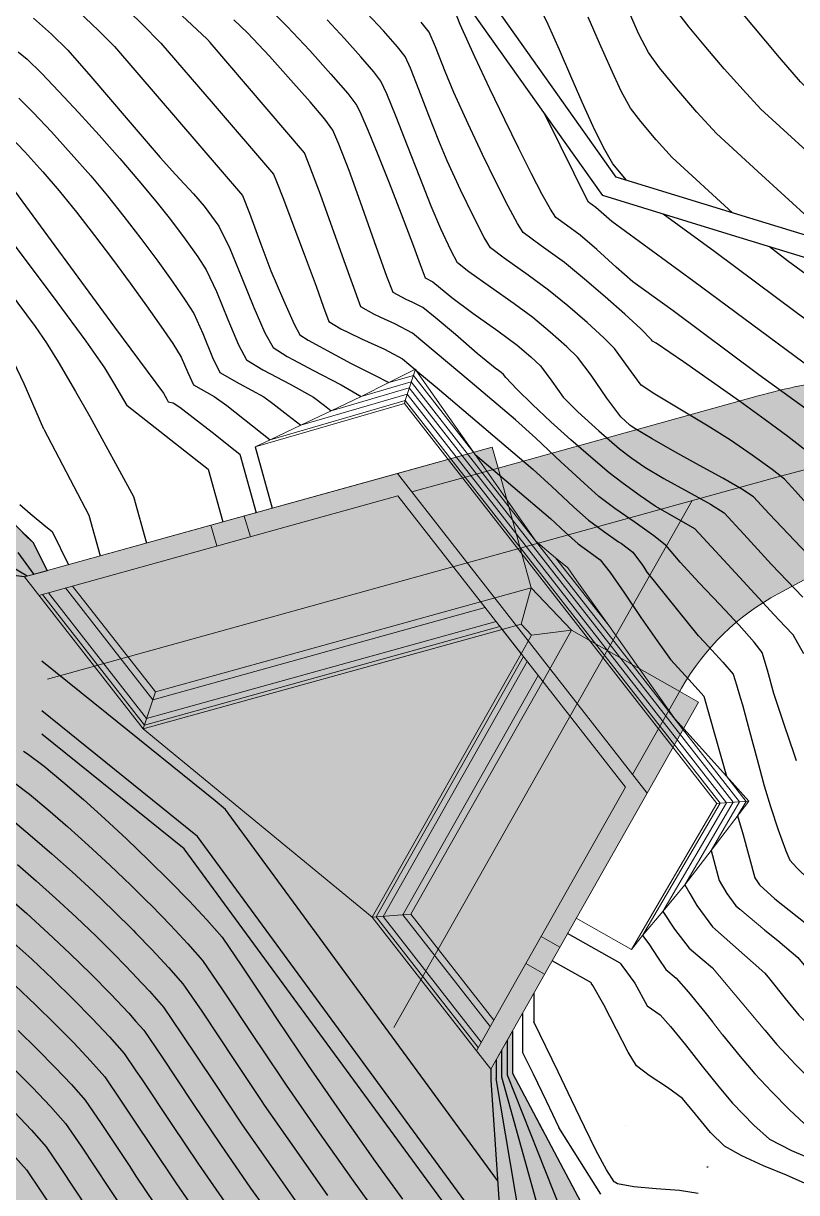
# Model space of a CAD drawing. Extents: x -367 to 63045, y 275 to 109039.
# Drawn here: x 62184.67 to 62213.31, y 108554.04 to 108597.34 of the extents above; entities that cross this region are included whole.
import ezdxf

# ---------------------------------------------------------------- set-up
doc = ezdxf.new("R2010")
doc.units = 0
doc.header["$LTSCALE"] = 25.401856
doc.header["$MEASUREMENT"] = 0
for name, pattern in [('NASCOSTA', [9.525, 6.35, -3.175]), ('TRATTEGGIATA', [19.05, 12.7, -6.35]), ('TRATTEGGIATA2', [0.375, 0.25, -0.125]), ('TRATTOPUNTO2', [12.7, 6.35, -3.175, 0, -3.175])]:
    doc.linetypes.add(name, pattern=pattern)
for name, color, linetype in [('colore lago', 131, 'Continuous'), ('curve livello 1m', 2, 'Continuous'), ('curve livello 5m', 7, 'Continuous'), ('curve livello di scavo 1 m', 2, 'Continuous'), ('LIN010CO', 2, 'Continuous'), ('LIN010TR', 2, 'NASCOSTA'), ('LIN018CO', 6, 'Continuous'), ('LIN025CO', 7, 'Continuous'), ('Strade', 7, 'Continuous'), ('TRATTCOLO-30', 253, 'Continuous'), ('TRATTCOLO-32', 255, 'Continuous')]:
    doc.layers.add(name, color=color, linetype=linetype)
doc.layers.add('Colori bordi', color=5, linetype='Continuous', plot=False)
doc.layers.add('no_plot', color=5, linetype='Continuous', plot=False)

# ---------------------------------------------------------------- blocks, each defined once
blk = doc.blocks.new('CONTORNO')
at = {"layer": 'Colori bordi', "lineweight": 0, "ltscale": 2, "flags": 128}
blk.add_lwpolyline([(-36.074, 114.45, 0.175507), (-40.663, 100.044), (-40.374, 92.645, 0.034114), (-43.469, 92.01), (-53.105, 89.338), (-53.319, 90.109), (-70.647, 85.303), (-66.249, 79.674), (-52.956, 83.36), (-52.253, 82.461), (-57.773, 72.704), (-53.908, 67.757), (-53.375, 67.075), (-47.588, 77.303), (-45.683, 80.67), (-46.38, 81.064), (-46.314, 81.181, -0.14195), (-42.731, 84.682), (-41.604, 85.286, -0.165813), (-34.47, 86.461, -0.072308), (-29.805, 84.968), (-22.578, 81.44), (16.586, -82.868)], format="xyb", dxfattribs=at)

msp = doc.modelspace()

# ---------------------------------------------------------------- hatches: boundary and pattern name
at = {"layer": 'colore lago', "linetype": 'Continuous', "lineweight": 0}
msp.add_hatch(color=256, dxfattribs=at).paths.add_polyline_path([(62184.44037, 108578.69715), (62185.03434, 108578.125), (62185.55328, 108577.07553), (62184.71184, 108576.84218), (62189.10999, 108571.21279), (62202.4034, 108574.89937), (62203.10581, 108574.00033), (62197.58567, 108564.24353), (62201.98383, 108558.61423), (62202.78383, 108560.02814), (62202.78383, 108558.46665), (62203.82904, 108556.4937), (62204.32435, 108555.55874), (62204.73393, 108554.78562), (62204.99715, 108554.28875), (62205.31668, 108553.6856), (62206.09904, 108553.14835), (62206.994, 108552.58011), (62207.77037, 108552.12865), (62208.28489, 108551.88137), (62208.98831, 108551.7939), (62209.75528, 108551.70767), (62210.27698, 108551.52482), (62211.05005, 108551.20587), (62211.84255, 108550.8465), (62212.31081, 108550.58878), (62213.28943, 108549.57594), (62214.66393, 108548.14578), (62215.45723, 108547.3376), (62216.16484, 108546.6219), (62216.68181, 108546.10437), (62216.90318, 108545.89072), (62217.44028, 108545.65476), (62218.04836, 108545.19124), (62218.87708, 108544.48294), (62219.4919, 108543.90061), (62219.85139, 108543.51423), (62220.22605, 108542.63483), (62220.56531, 108541.56721), (62220.9211, 108540.79857), (62221.36372, 108540.51775), (62221.86652, 108540.21289), (62222.46332, 108539.50212), (62223.10529, 108538.59681), (62223.70955, 108537.87247), (62224.20518, 108537.55122), (62224.69366, 108537.28115), (62225.15194, 108537.02649), (62225.71553, 108536.65965), (62226.50081, 108536.12628), (62227.3663, 108535.52374), (62228.1705, 108534.9494), (62229.08636, 108534.26713), (62230.1381, 108533.46091), (62231.0102, 108532.77261), (62231.91617, 108532.02959), (62232.79706, 108531.29172), (62233.57004, 108530.62991), (62234.15231, 108530.11507), (62234.46103, 108529.81812), (62235.02241, 108528.93574), (62235.50983, 108528.21194), (62236.1616, 108527.97079), (62237.88452, 108527.35259), (62236.19155, 108519.02067), (62235.95115, 108517.8376), (62230.60336, 108518.76617), (62225.09835, 108519.31118), (62219.53535, 108519.50718), (62213.99236, 108519.34019), (62208.44135, 108518.81819), (62202.96136, 108517.90819), (62197.53735, 108516.63019), (62192.21835, 108515.03521), (62187.02936, 108513.0682), (62181.96335, 108510.75821), (62177.07535, 108508.14421), (62172.35535, 108505.18521), (62168.15134, 108502.19022), (62163.99534, 108498.79922), (62159.92034, 108495.02322), (62156.87234, 108491.82123), (62153.58533, 108487.9912), (62151.00034, 108484.57322), (62147.89234, 108479.97022), (62145.09534, 108475.15423), (62142.62333, 108470.19523), (62140.49932, 108465.06123), (62138.70632, 108459.79123), (62137.26532, 108454.41924), (62136.17032, 108448.97023), (62135.44131, 108443.47724), (62135.08431, 108438.09823), (62135.07531, 108432.54122), (62135.4223, 108426.97924), (62136.1643, 108421.48524), (62137.24929, 108416.02824), (62138.11624, 108412.81415), (62136.87629, 108410.16824), (62132.8128, 108408.61126), (62132.07881, 108409.20236), (62131.22289, 108409.67071), (62130.50179, 108409.8758), (62129.73905, 108409.66836), (62128.79583, 108409.16644), (62127.82182, 108408.63823), (62126.9667, 108408.35186), (62126.4708, 108408.43826), (62125.54632, 108408.64534), (62123.26174, 108409.24028), (62120.33075, 108410.05585), (62117.14751, 108410.95602), (62114.10621, 108411.80472), (62111.601, 108412.46593), (62110.85667, 108412.63236), (62109.99272, 108412.81634), (62109.48217, 108412.93677), (62108.8675, 108413.23396), (62108.1109, 108413.60641), (62106.96975, 108414.09549), (62105.58923, 108414.65753), (62104.07452, 108415.25987), (62102.53083, 108415.86981), (62101.06332, 108416.45468), (62099.7772, 108416.98179), (62098.77764, 108417.41846), (62098.12077, 108417.74642), (62097.08202, 108418.402), (62094.14205, 108420.10043), (62090.9826, 108422.11739), (62089.00829, 108423.4159), (62089.0084, 108612.37278), (62120.88999, 108629.95032), (62123.51589, 108627.78348), (62127.40046, 108624.87082), (62132.09238, 108621.99255), (62137.11189, 108618.69874), (62141.9676, 108615.09259), (62145.99091, 108612.94276), (62152.41989, 108607.98332), (62153.53281, 108607.46368), (62154.64574, 108606.94403), (62153.74834, 108606.61531), (62152.36859, 108606.1099), (62157.20571, 108600.8529), (62170.15914, 108605.59782), (62170.93166, 108604.75824), (62166.215, 108594.58868), (62171.05211, 108589.33168), (62172.53972, 108592.53911), (62173.61881, 108592.04274), (62173.89927, 108591.77136), (62174.52108, 108591.27829), (62175.29877, 108590.71102), (62176.16099, 108590.1049), (62177.03637, 108589.49528), (62177.85355, 108588.91749), (62178.54117, 108588.40689), (62179.02787, 108587.99882), (62179.46911, 108587.46018), (62180.05431, 108586.73849), (62180.60099, 108586.11149), (62181.23677, 108585.39235), (62181.56921, 108585.00258), (62181.87023, 108584.35861), (62182.1683, 108583.51591), (62182.76671, 108581.60651), (62183.0726, 108580.72588), (62183.38664, 108580.01867)])
at = {"layer": 'TRATTCOLO-30', "linetype": 'Continuous', "lineweight": 0}
h = msp.add_hatch(color=256, dxfattribs=at)
h.dxf.hatch_style = 1
h.paths.add_polyline_path([(62209.67555, 108572.20926), (62208.97927, 108572.6032), (62209.04538, 108572.72006, -0.14195048), (62212.62795, 108576.22122), (62213.19146, 108576.52316), (62211.72732, 108580.30781), (62209.44078, 108579.6737), (62199.39823, 108561.92357), (62201.4507, 108559.29652), (62201.98381, 108558.61417), (62207.77045, 108568.842)])
h.paths.add_polyline_path([(62209.44078, 108579.6737), (62203.077, 108577.90887), (62187.2974, 108573.53281), (62189.10998, 108571.21282), (62202.40339, 108574.8994), (62203.1058, 108574.00035), (62197.58566, 108564.24356), (62199.39823, 108561.92357)])
h.paths.add_polyline_path([(62211.72732, 108580.30781), (62210.61062, 108583.19437), (62202.25391, 108580.87685), (62202.04012, 108581.64776), (62184.71182, 108576.8422), (62187.2974, 108573.53281), (62203.077, 108577.90887)])
edge = h.paths.add_edge_path()
edge.add_line((62180.99131, 108609.18234), (62177.90463, 108614.61194))
edge.add_line((62177.90463, 108614.61194), (62169.52887, 108611.54386))
edge.add_line((62169.52887, 108611.54386), (62169.25371, 108612.29504))
edge.add_line((62169.25371, 108612.29504), (62152.36858, 108606.10993))
edge.add_line((62152.36858, 108606.10993), (62157.2057, 108600.85293))
edge.add_line((62157.2057, 108600.85293), (62170.15913, 108605.59785))
edge.add_line((62170.15913, 108605.59785), (62170.93165, 108604.75827))
edge.add_line((62170.93165, 108604.75827), (62166.21498, 108594.58871))
edge.add_line((62166.21498, 108594.58871), (62171.0521, 108589.33171))
edge.add_line((62171.0521, 108589.33171), (62177.57426, 108603.39409))
edge.add_line((62177.57426, 108603.39409), (62176.84851, 108603.73069))
edge.add_line((62176.84851, 108603.73069), (62178.1752, 108606.59116))
edge.add_arc((62182.71109, 108604.48741), 5, 110.118057, 155.118057, ccw=False)
h = msp.add_hatch(color=256, dxfattribs=at)
h.dxf.hatch_style = 1
h.paths.add_polyline_path([(62219.38189, 108584.35614), (62214.98526, 108584.1841), (62217.22434, 108578.004, -0.08234427), (62220.88852, 108578.00011, -0.07230832), (62225.5537, 108576.50702), (62232.78122, 108572.979), (62230.69454, 108581.73359), (62229.97626, 108581.20293), (62228.25588, 108582.04271, 0.09987554)])
h.paths.add_polyline_path([(62211.89035, 108583.54923), (62210.61066, 108583.19434), (62211.72735, 108580.30779), (62213.19149, 108576.52314), (62213.755, 108576.82507, -0.08234431), (62217.22434, 108578.004), (62214.98526, 108584.1841, 0.03411302)])

# ---------------------------------------------------------------- linework, layer by layer
at = {"layer": 'Colori bordi', "linetype": 'Continuous', "lineweight": 0, "flags": 128}
msp.add_lwpolyline([(62184.44037, 108578.69715), (62185.03434, 108578.125), (62185.55328, 108577.07553), (62184.71184, 108576.84218), (62189.10999, 108571.21279), (62202.4034, 108574.89937), (62203.10581, 108574.00033), (62197.58567, 108564.24353), (62201.98383, 108558.61423), (62202.78383, 108560.02814), (62202.78383, 108558.46665), (62203.82904, 108556.4937), (62204.32435, 108555.55874), (62204.73393, 108554.78562), (62204.99715, 108554.28875), (62205.31668, 108553.6856)], dxfattribs=at)
at = {"layer": 'curve livello 1m', "color": 152, "linetype": 'TRATTEGGIATA2', "ltscale": 5, "flags": 128}
for points in [[(62174.01799, 108595.72639), (62175.69306, 108594.94949), (62176.95287, 108593.92794), (62178.3536, 108592.82174), (62179.05802, 108592.29616), (62179.96346, 108591.63935), (62180.88446, 108590.9748), (62181.63557, 108590.42599), (62182.03134, 108590.11643), (62182.39606, 108589.68626), (62182.99368, 108588.93482), (62183.72593, 108587.97849), (62184.46892, 108586.98596), (62185.10449, 108586.1168), (62185.51448, 108585.53058), (62185.95823, 108584.81338), (62186.60642, 108583.71492), (62187.13913, 108582.7889), (62188.74836, 108579.82442), (62189.22807, 108578.09464)], [(62238.76696, 108531.69552), (62237.28477, 108532.88884), (62236.45266, 108533.49323), (62235.71984, 108533.97182), (62235.71984, 108533.97182), (62235.04838, 108534.30776), (62234.20197, 108534.67774), (62233.40332, 108535.03043), (62232.87511, 108535.3145), (62232.87511, 108535.3145), (62232.4692, 108535.72346), (62231.92296, 108536.34432), (62231.43451, 108536.85865), (62231.43451, 108536.85865), (62231.03025, 108537.17638), (62230.33539, 108537.69504), (62229.57304, 108538.26232), (62228.96629, 108538.7259), (62228.96629, 108538.7259), (62228.10973, 108539.41482), (62227.30563, 108540.07643), (62226.67681, 108540.60844), (62226.3461, 108540.90852), (62226.3461, 108540.90852), (62226.03095, 108541.29073), (62225.57512, 108541.8986), (62225.06167, 108542.61834), (62224.5737, 108543.33615), (62224.5737, 108543.33615), (62224.18227, 108543.9913), (62223.74333, 108544.76125), (62223.44494, 108545.24077), (62223.44494, 108545.24077), (62222.87228, 108545.75169), (62222.17012, 108546.29899), (62221.80217, 108546.68105), (62221.80217, 108546.68105), (62221.80668, 108546.69021), (62221.36861, 108546.95471), (62220.74502, 108547.41557), (62220.00562, 108548.00124), (62219.22623, 108548.62971), (62218.48269, 108549.21898), (62217.85082, 108549.68705), (62217.85082, 108549.68705), (62217.24416, 108550.05724), (62216.78492, 108550.21515), (62216.26222, 108550.64903), (62215.65486, 108551.28809), (62215.01173, 108552.00614), (62214.38172, 108552.67694), (62213.81371, 108553.17428), (62213.81371, 108553.17428), (62213.47967, 108553.36246), (62212.84134, 108553.68332), (62211.98995, 108554.09296), (62211.01671, 108554.54749), (62210.01285, 108555.00303), (62210.01285, 108555.00303), (62209.623, 108555.16387), (62208.74485, 108555.26761), (62208.15532, 108555.58006), (62207.50386, 108556.04392), (62206.98591, 108556.52005), (62206.98591, 108556.52005), (62206.66552, 108557.00524), (62206.22421, 108557.81901), (62205.7098, 108558.82524), (62205.17009, 108559.88778), (62204.49487, 108561.17368), (62203.68912, 108561.62823)]]:
    msp.add_lwpolyline(points, dxfattribs=at)
at = {"layer": 'curve livello 5m', "color": 2}
for p, q in [((62199.18866, 108584.53333), (62199.21132, 108584.50433)), ((62192.68784, 108581.3891), (62193.28915, 108579.22087)), ((62185.03434, 108578.12502), (62185.55328, 108577.07553)), ((62206.77297, 108562.53607), (62204.82598, 108563.63762)), ((62202.78383, 108560.02814), (62202.78383, 108558.46665)), ((62202.78383, 108558.46665), (62205.31669, 108553.68559))]:
    msp.add_line(p, q, dxfattribs=at)
at = {"layer": 'curve livello 5m', "color": 2, "flags": 128}
for points in [[(62207.01331, 108591.53159), (62206.50469, 108592.13607), (62206.15999, 108592.74263), (62205.77882, 108593.5223), (62205.37188, 108594.42141), (62204.94985, 108595.38631), (62204.52342, 108596.36332), (62204.10327, 108597.2988), (62203.70011, 108598.13909), (62203.3246, 108598.83052), (62202.75014, 108599.61179), (62202.29254, 108600.03835), (62201.46163, 108600.79315), (62200.74606, 108601.4502), (62198.53116, 108603.58825), (62195.97808, 108606.07998), (62194.41839, 108607.56775), (62193.90214, 108607.9819), (62193.80453, 108608.05665)], [(62186.65023, 108597.83848), (62186.70864, 108597.78478), (62187.45416, 108597.07449), (62188.04637, 108596.48233), (62188.04637, 108596.48233), (62191.95962, 108591.93086), (62192.7844, 108590.96779), (62193.04359, 108590.31848), (62193.46601, 108589.17199), (62193.84276, 108588.18509), (62194.30621, 108587.09188), (62194.70003, 108586.21018), (62194.90608, 108585.8045), (62194.90608, 108585.8045), (62195.21699, 108585.6155), (62195.64669, 108585.37608)], [(62214.18463, 108577.19338), (62212.29432, 108579.17667), (62211.70996, 108579.81057), (62211.27721, 108580.09432), (62210.57207, 108580.49935), (62209.70769, 108580.97671), (62208.79717, 108581.47746), (62207.95365, 108581.95264), (62207.29025, 108582.35331), (62207.13805, 108582.46379), (62206.79573, 108582.77845), (62206.27613, 108583.46984), (62205.70445, 108584.31052), (62205.19507, 108584.98439), (62204.79793, 108585.36909), (62204.18558, 108585.91147), (62203.54172, 108586.44881), (62202.8493, 108586.96159), (62201.96716, 108587.58012), (62201.1758, 108588.13914), (62200.75573, 108588.4734), (62200.5123, 108588.92469), (62200.12813, 108589.73834), (62199.77416, 108590.57856), (62199.34969, 108591.65105), (62198.90321, 108592.80302), (62198.48316, 108593.8817), (62198.13801, 108594.73429), (62197.91622, 108595.20801), (62197.65612, 108595.54698), (62197.17578, 108596.10772), (62196.56844, 108596.78417), (62195.92732, 108597.47029)], [(62182.24237, 108593.06651), (62183.25817, 108592.22854), (62183.87676, 108591.6956), (62183.87676, 108591.6956), (62184.21339, 108591.32467), (62188.04792, 108586.0919), (62189.85567, 108583.6506), (62189.98742, 108583.42427), (62190.03881, 108583.32601), (62190.21718, 108583.29107), (62190.46127, 108583.12668), (62190.95765, 108582.75259), (62191.65941, 108582.20601), (62192.51963, 108581.52413), (62192.68784, 108581.3891)], [(62216.81917, 108584.05276), (62213.29626, 108586.64108), (62210.27439, 108588.88292), (62208.3616, 108590.2783)], [(62185.03433, 108578.12501), (62184.82223, 108578.30482), (62184.44037, 108578.69715), (62184.02657, 108579.16368), (62183.63714, 108579.65815), (62183.38664, 108580.01867), (62183.0726, 108580.72588), (62182.76671, 108581.60651), (62182.4662, 108582.56754), (62182.1683, 108583.51591), (62181.87024, 108584.35861), (62181.56922, 108585.00258), (62181.23678, 108585.39236), (62180.95708, 108585.70874)], [(62195.64668, 108585.37607), (62195.92069, 108585.22339), (62196.80606, 108584.74581), (62196.80606, 108584.74581), (62197.67303, 108584.31003), (62198.20582, 108584.03862)], [(62201.40306, 108581.37418), (62204.18824, 108579.01026), (62204.7486, 108578.49347), (62205.21623, 108578.06537), (62205.21623, 108578.06537), (62205.66364, 108577.74385), (62206.0343, 108577.47155), (62206.0343, 108577.47155), (62206.39932, 108577.01024), (62206.93112, 108576.2464), (62207.54138, 108575.34515), (62208.14176, 108574.47159), (62208.64392, 108573.79084), (62208.64392, 108573.79084), (62209.32961, 108573.03836), (62209.86874, 108572.43072), (62209.86874, 108572.43072), (62210.71001, 108569.46181)], [(62201.93011, 108551.36264), (62190.62875, 108566.76938), (62185.35884, 108571.02676)], [(62211.1253, 108567.99622), (62211.32501, 108567.29141), (62211.76311, 108565.70333), (62211.9321, 108565.4455), (62211.94398, 108565.43466)], [(62211.94398, 108565.43467), (62212.50305, 108564.92448), (62213.326, 108564.27055), (62214.18211, 108563.59382), (62214.85251, 108563.00436), (62214.85251, 108563.00436), (62215.03456, 108562.78258), (62215.33898, 108562.48504), (62216.23832, 108561.6654), (62217.11761, 108560.88154), (62217.89369, 108560.20586), (62218.48341, 108559.71076), (62218.80361, 108559.46862), (62218.80361, 108559.46862), (62219.54572, 108559.22177), (62220.17344, 108558.99157), (62220.17344, 108558.99157), (62220.26773, 108558.73955), (62220.46813, 108558.6075), (62222.45759, 108557.11787)], [(62184.03627, 108565.04751), (62184.79966, 108564.38114), (62185.59543, 108563.65761), (62186.39715, 108562.90183), (62187.17837, 108562.13872), (62187.91268, 108561.3932), (62188.57365, 108560.69018), (62188.84254, 108560.38564)], [(62206.77297, 108562.53607), (62206.84034, 108562.45152), (62207.32302, 108561.80117), (62207.77761, 108560.96437), (62208.25737, 108560.62277), (62208.64176, 108560.19533), (62209.19081, 108559.51514), (62209.81558, 108558.72226), (62210.42715, 108557.95677), (62210.93657, 108557.35877), (62211.72973, 108556.54224), (62212.30741, 108556.01893), (62213.11808, 108555.60005), (62214.10772, 108555.18283), (62214.9116, 108554.76594), (62215.4417, 108554.26337), (62216.0158, 108553.62715)], [(62188.84254, 108560.38564), (62189.13484, 108560.05457), (62189.13484, 108560.05457), (62189.78948, 108559.09519), (62190.95182, 108557.3397), (62191.9667, 108555.82575), (62191.9667, 108555.82575), (62193.08751, 108554.21488), (62193.47739, 108553.6624)], [(62184.3293, 108557.03031), (62184.97244, 108556.35278), (62185.51238, 108555.74403), (62185.51238, 108555.74403), (62186.06563, 108554.93324), (62187.04795, 108553.44963), (62187.90565, 108552.17016), (62187.90565, 108552.17016), (62188.84253, 108550.82364)]]:
    msp.add_lwpolyline(points, dxfattribs=at)
at = {"layer": 'curve livello di scavo 1 m', "lineweight": 0}
for p, q in [((62199.17979, 108584.53075), (62199.18866, 108584.53333)), ((62193.25058, 108581.65724), (62198.78283, 108583.26932)), ((62208.72986, 108570.5377), (62198.78292, 108583.26935)), ((62208.72879, 108570.53581), (62210.35249, 108568.45757)), ((62210.35249, 108568.45757), (62208.61285, 108565.48348)), ((62208.61285, 108565.48348), (62207.18953, 108563.05016)), ((62207.18953, 108563.05016), (62205.14732, 108564.20559))]:
    msp.add_line(p, q, dxfattribs=at)
at = {"layer": 'LIN010CO', "linetype": 'Continuous', "lineweight": 0}
for p, q in [((62185.3759, 108576.19614), (62189.15728, 108571.35619)), ((62185.599, 108576.25802), (62189.23784, 108571.60051)), ((62189.4678, 108572.29788), (62186.23583, 108576.43462)), ((62201.77034, 108575.70966), (62189.4678, 108572.29788)), ((62202.31974, 108575.00646), (62189.15728, 108571.35619)), ((62202.1772, 108575.1889), (62189.23784, 108571.60051)), ((62197.73625, 108564.25472), (62203.18947, 108573.89325)), ((62197.9928, 108564.27379), (62203.33202, 108573.7108)), ((62198.72509, 108564.32821), (62203.73888, 108573.19004)), ((62189.56196, 108572.58343), (62189.11, 108571.21279)), ((62199.02494, 108564.35049), (62197.58568, 108564.24353)), ((62201.51763, 108559.41477), (62197.73625, 108564.25472)), ((62201.63164, 108559.61628), (62197.9928, 108564.27379)), ((62201.95707, 108560.19146), (62198.72509, 108564.32821))]:
    msp.add_line(p, q, dxfattribs=at)
at = {"layer": 'LIN010TR', "linetype": 'TRATTOPUNTO2', "lineweight": 0, "ltscale": 5, "flags": 128}
for points in [[(62154.02693, 108602.58524), (62179.97813, 108612.09131), (62187.33978, 108614.78792, -0.44895429), (62231.65482, 108590.98881), (62244.1533, 108538.5519)], [(62231.85674, 108576.85764), (62226.90479, 108579.27487, 0.18316759), (62212.71333, 108580.58122), (62203.07702, 108577.90884), (62185.56862, 108573.05335)]]:
    msp.add_lwpolyline(points, format="xyb", dxfattribs=at)
msp.add_lwpolyline([(62198.39696, 108560.15378), (62209.4408, 108579.67367)], dxfattribs=at)
at = {"layer": 'LIN018CO', "color": 2, "lineweight": 0}
for p, q in [((62198.20582, 108584.03862), (62199.18939, 108584.5356)), ((62197.17771, 108583.53071), (62198.20582, 108584.03862)), ((62196.07017, 108582.99966), (62197.17771, 108583.53071)), ((62203.65617, 108578.16546), (62201.40306, 108581.37418)), ((62204.38518, 108577.55723), (62203.65617, 108578.16546)), ((62208.79368, 108571.58975), (62206.34867, 108575.04407)), ((62208.79368, 108571.58975), (62210.71001, 108569.46181)), ((62211.53915, 108568.53717), (62210.71001, 108569.46181)), ((62209.16703, 108565.44061), (62210.14116, 108566.70987))]:
    msp.add_line(p, q, dxfattribs=at)
at = {"layer": 'LIN018CO', "color": 2, "lineweight": 0, "flags": 128}
for points in [[(62198.78292, 108583.26935), (62198.81785, 108583.38369), (62199.18939, 108584.5356)], [(62199.18939, 108584.5356), (62199.21132, 108584.50433), (62201.40306, 108581.37418)], [(62196.07017, 108582.99966), (62194.94233, 108582.46269), (62193.81331, 108581.92538), (62193.25058, 108581.65724)], [(62204.38518, 108577.55723), (62204.82853, 108577.18733), (62204.83183, 108577.18305), (62205.17251, 108576.70298), (62206.34867, 108575.04407)], [(62210.35249, 108568.45757), (62210.47307, 108568.46566), (62211.53915, 108568.53717), (62210.14116, 108566.70987)], [(62207.18953, 108563.05016), (62207.60609, 108563.56425), (62208.35597, 108564.45013), (62209.16703, 108565.44061)]]:
    msp.add_lwpolyline(points, dxfattribs=at)
at = {"layer": 'LIN018CO', "color": 2, "flags": 128}
for points in [[(62187.76164, 108571.78528), (62185.35884, 108573.72642)], [(62202.37177, 108552.51754), (62202.07407, 108552.29917), (62191.1175, 108567.23586), (62185.35884, 108571.88808)], [(62191.77068, 108568.54652), (62187.76164, 108571.78528)], [(62192.39172, 108567.91647), (62192.16066, 108568.23147), (62191.77068, 108568.54652)], [(62195.79982, 108563.27033), (62192.39172, 108567.91647)], [(62198.88417, 108559.06555), (62195.79982, 108563.27033)], [(62202.23689, 108554.49491), (62198.88417, 108559.06555)]]:
    msp.add_lwpolyline(points, dxfattribs=at)
at = {"layer": 'LIN025CO', "linetype": 'TRATTEGGIATA', "lineweight": 0, "ltscale": 2}
for p, q in [((62211.89023, 108583.5492), (62202.25393, 108580.87683)), ((62198.52677, 108580.67339), (62202.04014, 108581.64773)), ((62202.25393, 108580.87683), (62202.04014, 108581.64773)), ((62199.05987, 108579.99104), (62202.25393, 108580.87683)), ((62202.25393, 108580.87683), (62203.48322, 108576.44412)), ((62212.62796, 108576.22119), (62213.755, 108576.82507)), ((62203.48322, 108576.44412), (62201.60374, 108575.9229)), ((62203.48322, 108576.44412), (62203.10832, 108575.09487)), ((62204.97565, 108574.86833), (62203.48322, 108576.44412)), ((62203.10832, 108575.09487), (62202.4034, 108574.89937)), ((62203.49442, 108574.6872), (62203.10832, 108575.09487)), ((62203.49442, 108574.6872), (62204.97565, 108574.86833)), ((62203.90548, 108572.9768), (62204.97565, 108574.86833)), ((62204.97565, 108574.86833), (62208.97929, 108572.60317)), ((62203.10581, 108574.00033), (62203.49442, 108574.6872)), ((62207.23735, 108569.52433), (62209.0454, 108572.72003)), ((62209.67557, 108572.20924), (62208.97929, 108572.60317)), ((62207.77046, 108568.84198), (62209.67557, 108572.20924))]:
    msp.add_line(p, q, dxfattribs=at)
at = {"layer": 'LIN025CO', "linetype": 'Continuous', "lineweight": 0}
for p, q in [((62184.71184, 108576.84218), (62198.52677, 108580.67339)), ((62198.52677, 108580.67339), (62207.77046, 108568.84198)), ((62185.24495, 108576.15983), (62198.53836, 108579.84641)), ((62206.97086, 108569.05329), (62198.53836, 108579.84641)), ((62193.07773, 108578.33204), (62192.85366, 108579.1001)), ((62191.84277, 108577.98956), (62191.61871, 108578.75762)), ((62189.11, 108571.21279), (62184.71184, 108576.84218)), ((62189.56196, 108572.58343), (62186.49658, 108576.50694)), ((62201.60374, 108575.9229), (62189.56196, 108572.58343)), ((62202.4034, 108574.89937), (62189.11, 108571.21279)), ((62197.58568, 108564.24353), (62203.10581, 108574.00033)), ((62199.02494, 108564.35049), (62203.90548, 108572.9768)), ((62189.11, 108571.21279), (62197.58568, 108564.24353)), ((62201.45072, 108559.2965), (62206.97086, 108569.05329)), ((62201.98383, 108558.61415), (62207.77046, 108568.84198)), ((62201.45072, 108559.2965), (62197.58568, 108564.24353)), ((62202.09032, 108560.42698), (62199.02494, 108564.35049)), ((62204.54176, 108563.13528), (62203.84548, 108563.52922)), ((62203.97333, 108562.13058), (62203.27705, 108562.52452)), ((62201.98383, 108558.61415), (62201.45072, 108559.2965))]:
    msp.add_line(p, q, dxfattribs=at)
at = {"layer": 'LIN025CO', "linetype": 'TRATTEGGIATA', "lineweight": 0, "ltscale": 2}
for centre, radius, start, end in [((62218.08588, 108561.20839), 23.184, 97.685742, 105.499966), ((62216.8786, 108568.28821), 9, 118.18322, 150.499966)]:
    msp.add_arc(centre, radius, start, end, dxfattribs=at)
at = {"layer": 'no_plot', "lineweight": 0}
for p, q in [((62198.20582, 108584.03862), (62199.1145, 108584.3034)), ((62199.1145, 108584.3034), (62201.40306, 108581.37418)), ((62197.17771, 108583.53071), (62199.04034, 108584.07347)), ((62199.04034, 108584.07347), (62211.19657, 108568.51419)), ((62194.94233, 108582.46269), (62198.89201, 108583.61362)), ((62196.07017, 108582.99966), (62198.96617, 108583.84355)), ((62198.89201, 108583.61362), (62210.71424, 108568.48183)), ((62198.96617, 108583.84355), (62210.9554, 108568.49801)), ((62193.81331, 108581.92538), (62198.81785, 108583.38369)), ((62198.81785, 108583.38369), (62210.47307, 108568.46566)), ((62204.38518, 108577.55723), (62206.34867, 108575.04407)), ((62210.71001, 108569.46181), (62211.43773, 108568.53036)), ((62210.71424, 108568.48183), (62208.35597, 108564.45013)), ((62210.47307, 108568.46566), (62208.69067, 108565.41845)), ((62210.9554, 108568.49801), (62209.16703, 108565.44061)), ((62211.19657, 108568.51419), (62210.14116, 108566.70987)), ((62211.43773, 108568.53036), (62211.1253, 108567.99622)), ((62208.69067, 108565.41845), (62207.60609, 108563.56425))]:
    msp.add_line(p, q, dxfattribs=at)
at = {"layer": 'no_plot'}
for p, q in [((62188.5158, 108583.19165), (62191.5108, 108580.8378)), ((62185.4244, 108582.31336), (62187.10181, 108579.13586)), ((62193.25058, 108581.65724), (62193.88074, 108579.38493)), ((62191.5108, 108580.8378), (62192.0542, 108578.87839)), ((62187.10181, 108579.13586), (62187.52179, 108577.62144)), ((62185.73573, 108578.52909), (62186.34561, 108577.29526)), ((62184.80749, 108576.86871), (62183.91773, 108577.40026)), ((62184.46175, 108577.744), (62185.05859, 108576.93834)), ((62184.71184, 108576.84218), (62183.30736, 108577.03017)), ((62209.67518, 108574.66484), (62207.73495, 108577.07312)), ((62209.16703, 108565.44061), (62209.35158, 108565.12014)), ((62205.71382, 108561.80901), (62204.25755, 108562.63293)), ((62203.57475, 108561.42608), (62203.57474, 108560.36665)), ((62203.15172, 108560.67839), (62203.15172, 108559.23482)), ((62202.58383, 108559.67465), (62202.58383, 108558.40117)), ((62202.38383, 108559.32115), (62202.38383, 108558.33568)), ((62202.18383, 108558.96765), (62202.18383, 108558.27019)), ((62201.98383, 108558.61415), (62201.98383, 108558.2047)), ((62202.38383, 108558.33568), (62203.84143, 108553.09951)), ((62202.58383, 108558.40117), (62204.57124, 108553.38888)), ((62201.98383, 108558.2047), (62202.37177, 108552.51754)), ((62203.1066, 108552.80852), (62202.18383, 108558.27019)), ((62206.05879, 108553.9819), (62204.50252, 108556.46177))]:
    msp.add_line(p, q, dxfattribs=at)
at = {"layer": 'no_plot', "linetype": 'Continuous', "lineweight": 0}
for p, q in [((62212.13057, 108563.7621), (62211.20259, 108564.53989)), ((62212.13057, 108562.16505), (62210.19034, 108563.88634)), ((62212.13056, 108560.05524), (62210.19034, 108562.37301)), ((62210.56948, 108559.88247), (62210.19034, 108560.36279))]:
    msp.add_line(p, q, dxfattribs=at)
at = {"layer": 'no_plot', "flags": 128}
for points in [[(62197.90616, 108586.45112), (62197.64582, 108586.56971), (62197.17329, 108586.84093), (62196.55355, 108588.55068), (62195.67091, 108591.01075), (62195.28265, 108592.04619), (62195.08369, 108592.55471), (62191.59223, 108596.63157), (62191.48655, 108596.75178), (62191.46163, 108596.77574), (62189.6302, 108598.50104), (62187.94442, 108600.07673), (62186.65898, 108601.26582), (62186.02854, 108601.83134), (62185.36282, 108602.28853), (62182.6607, 108604.09166), (62177.31013, 108607.63007), (62176.51409, 108608.07583), (62175.7944, 108608.33897), (62175.03697, 108608.56705)], [(62188.18227, 108598.17556), (62189.06392, 108597.32556), (62189.76876, 108596.61605), (62189.76876, 108596.61605), (62191.7066, 108594.36216), (62193.93404, 108591.76125), (62194.04897, 108591.48421), (62194.30204, 108590.83138), (62194.6554, 108589.90231), (62195.07119, 108588.79653), (62195.51154, 108587.61358), (62195.51154, 108587.61358), (62195.78923, 108586.83963), (62195.98421, 108586.30172), (62195.98421, 108586.30172), (62196.42336, 108586.02906), (62196.71143, 108585.89466)], [(62193.91613, 108597.75306), (62194.44706, 108597.23079), (62194.44706, 108597.23079), (62195.2773, 108596.34227), (62196.06381, 108595.46628), (62196.68583, 108594.74013), (62197.02266, 108594.30116), (62197.02266, 108594.30116), (62197.16874, 108593.99384), (62197.43562, 108593.36623), (62197.79408, 108592.4906), (62198.21489, 108591.43922), (62198.66884, 108590.28434), (62199.1267, 108589.09823), (62199.1267, 108589.09823), (62199.3733, 108588.40777), (62199.55146, 108587.91934), (62199.55146, 108587.91934), (62199.83938, 108587.77377), (62200.54054, 108587.18637), (62201.321, 108586.61332), (62202.24582, 108585.95657), (62202.95744, 108585.42999), (62202.95744, 108585.42999), (62203.46403, 108585.00074), (62203.82498, 108584.66159), (62203.82498, 108584.66159), (62204.24191, 108584.08801), (62204.66487, 108583.50409), (62204.66487, 108583.50409), (62205.20548, 108582.9601), (62205.97912, 108582.24899), (62206.75369, 108581.5841), (62206.75369, 108581.5841), (62207.20344, 108581.24295), (62207.68233, 108580.91003), (62207.68233, 108580.91003), (62208.39392, 108580.4896), (62209.29045, 108579.99429), (62210.11793, 108579.53397), (62210.62239, 108579.21855), (62210.62239, 108579.21855), (62211.35562, 108578.42569), (62212.3849, 108577.30664), (62212.3849, 108577.30664), (62213.5342, 108576.1008)], [(62213.98447, 108579.2127), (62213.26999, 108580.01765), (62212.86507, 108580.46099), (62212.40865, 108580.81932), (62211.66616, 108581.35641), (62210.86035, 108581.91113), (62210.03498, 108582.42689), (62208.98968, 108583.0513), (62208.05273, 108583.6145), (62207.55243, 108583.94658), (62207.08145, 108584.58719), (62206.56516, 108585.30718), (62206.1661, 108585.70166), (62205.55032, 108586.26074), (62204.83218, 108586.88315), (62204.126, 108587.46762), (62203.36761, 108588.02165), (62202.47674, 108588.64544), (62201.96834, 108589.03561), (62201.74051, 108589.41959), (62201.34808, 108590.18548), (62200.86599, 108591.1822), (62200.36921, 108592.25865), (62200.06269, 108592.99259), (62199.69444, 108593.93131), (62199.32351, 108594.88869), (62199.00895, 108595.67858), (62198.80978, 108596.11485), (62198.52753, 108596.47193), (62198.00819, 108597.06265), (62197.40757, 108597.7098)], [(62215.30825, 108581.87677), (62211.91428, 108584.33185), (62208.73132, 108586.6932), (62207.24639, 108587.77645), (62206.62638, 108588.31654), (62205.91158, 108588.96807), (62205.29455, 108589.50525), (62204.78533, 108589.87112), (62204.39354, 108590.16002), (62204.19717, 108590.45864), (62203.88889, 108591.01058), (62203.48946, 108591.774), (62203.01962, 108592.70707), (62202.50014, 108593.76797), (62201.95177, 108594.91485), (62201.39526, 108596.1059), (62200.85137, 108597.29927), (62200.5969, 108597.92854)], [(62214.87568, 108589.12106), (62211.87598, 108591.86056), (62210.34572, 108593.26824), (62209.61794, 108594.06001), (62208.8755, 108594.91798), (62208.23678, 108595.70145), (62207.82017, 108596.26973), (62207.46866, 108596.94104), (62207.06721, 108597.84372)], [(62218.35718, 108587.80128), (62218.13022, 108588.07272), (62217.82816, 108588.44206), (62217.77632, 108588.51037), (62217.29814, 108589.06391), (62216.74792, 108589.67027), (62216.29344, 108590.14146), (62215.72982, 108590.7092), (62215.22614, 108591.20317), (62212.68943, 108593.51983), (62211.98769, 108594.16536), (62211.32381, 108594.87904), (62210.6265, 108595.66257), (62209.94451, 108596.45802), (62209.32658, 108597.20746), (62208.82147, 108597.85295)], [(62221.84941, 108585.87354), (62220.40499, 108587.56019), (62220.40499, 108587.56019), (62219.52949, 108588.60725), (62218.85498, 108589.432), (62218.73923, 108589.58454), (62218.27926, 108590.12713), (62217.67143, 108590.82061), (62217.02338, 108591.54359), (62216.44277, 108592.17464), (62213.66484, 108594.97286), (62213.45832, 108595.17486), (62212.68095, 108596.08009), (62211.22296, 108597.81906)], [(62185.05318, 108597.5378), (62185.71013, 108596.94627), (62186.32398, 108596.34862), (62186.32398, 108596.34862), (62187.17663, 108595.37012), (62188.54848, 108593.75895), (62189.73946, 108592.3761), (62189.73946, 108592.3761), (62190.30627, 108591.75043), (62190.96775, 108591.02852), (62191.37117, 108590.57811), (62191.37117, 108590.57811), (62191.91552, 108589.83527), (62192.32203, 108589.00186), (62192.76794, 108587.92548), (62193.21126, 108586.81657), (62193.60999, 108585.88556), (62193.9221, 108585.34289), (62193.9221, 108585.34289), (62194.44504, 108585.0037), (62194.6721, 108584.88377)], [(62199.09361, 108587.00545), (62198.85281, 108587.12395), (62198.36237, 108587.38013), (62198.13542, 108587.96486), (62197.68093, 108589.24831), (62197.161, 108590.72495), (62196.73775, 108591.88923), (62196.35225, 108592.87057), (62196.1291, 108593.39432), (62195.83102, 108593.79189), (62195.28985, 108594.4367), (62194.5815, 108595.24242), (62193.78185, 108596.12272), (62192.9668, 108596.99128), (62192.47061, 108597.47511)], [(62213.65011, 108581.53099), (62212.98699, 108582.04155), (62212.14964, 108582.6627), (62211.19038, 108583.3566), (62210.16152, 108584.0854), (62209.1154, 108584.81124), (62208.10434, 108585.49629), (62207.97412, 108585.57642), (62207.93525, 108585.62998), (62207.5409, 108586.02554), (62206.94384, 108586.57751), (62206.22144, 108587.21736), (62205.45112, 108587.87652), (62204.71027, 108588.48643), (62203.84594, 108589.10745), (62203.18094, 108589.59781), (62202.97213, 108589.92912), (62202.62787, 108590.56926), (62202.18385, 108591.44628), (62201.67578, 108592.48821), (62201.13936, 108593.62309), (62200.61029, 108594.77896), (62200.29111, 108595.56323), (62199.9358, 108596.47787), (62199.70334, 108597.02169), (62199.39974, 108597.39061)], [(62210.93044, 108590.32279), (62208.70375, 108592.37112), (62208.10598, 108593.02862), (62207.53512, 108593.70705), (62207.16243, 108594.2029), (62206.81494, 108594.83362), (62206.42404, 108595.66912), (62206.00853, 108596.61501), (62205.58722, 108597.5769)], [(62188.52602, 108583.17352), (62188.5158, 108583.19165), (62188.02331, 108584.03768), (62187.68507, 108584.59059), (62186.99655, 108585.57506), (62185.9292, 108587.03469), (62184.68146, 108588.7015), (62183.45176, 108590.30751), (62183.0325, 108590.8223), (62182.33642, 108591.33808), (62181.43023, 108592.00091), (62179.30525, 108593.67908), (62176.92385, 108595.6101), (62176.43334, 108596.0193)], [(62184.47983, 108596.28907), (62184.81582, 108596.0163), (62185.34133, 108595.49735), (62185.98808, 108594.82476), (62186.71441, 108594.04446), (62187.47862, 108593.20237), (62188.23903, 108592.34444), (62188.95397, 108591.51659), (62189.58173, 108590.76475), (62189.58173, 108590.76475), (62190.11909, 108590.08415), (62190.66745, 108589.3534), (62191.13936, 108588.69184), (62191.44737, 108588.21881), (62191.44737, 108588.21881), (62191.83067, 108587.41054), (62192.24753, 108586.38129), (62192.637, 108585.43643), (62192.93812, 108584.88128), (62192.93812, 108584.88128), (62193.53865, 108584.51414), (62194.55903, 108583.98385), (62195.42267, 108583.49688), (62195.42267, 108583.49688), (62195.82959, 108583.19036), (62196.07017, 108582.99966)], [(62184.5028, 108594.57607), (62185.03564, 108594.04314), (62185.70995, 108593.32722), (62186.44679, 108592.51529), (62187.16722, 108591.69435), (62187.79228, 108590.95139), (62187.79228, 108590.95139), (62188.39477, 108590.1959), (62189.02775, 108589.37212), (62189.64694, 108588.54048), (62190.20809, 108587.76137), (62190.66694, 108587.09519), (62190.97921, 108586.60235), (62190.97921, 108586.60235), (62191.32029, 108585.85559), (62191.67676, 108584.97024), (62191.95414, 108584.41967), (62191.95414, 108584.41967), (62192.66977, 108584.01107), (62193.57899, 108583.5143), (62193.57899, 108583.5143), (62193.91148, 108583.27013), (62194.46783, 108582.83883), (62194.94233, 108582.46269)], [(62185.4244, 108582.31336), (62185.143, 108582.97085), (62184.6988, 108583.98969), (62184.31515, 108584.80208), (62183.84126, 108585.65474), (62183.34389, 108586.47056), (62183.00863, 108586.93723), (62182.5356, 108587.56212), (62181.89975, 108588.36741), (62181.34219, 108589.05202), (62181.03019, 108589.41057), (62180.41106, 108589.89482), (62179.23607, 108590.75333), (62177.79532, 108591.79292), (62176.37891, 108592.8204), (62175.27696, 108593.64258), (62174.95941, 108593.89335)], [(62216.00479, 108582.96445), (62209.50285, 108587.78806), (62206.46954, 108590.00085), (62205.87883, 108590.52406), (62205.60615, 108590.72222), (62205.44303, 108591.03183), (62205.06605, 108591.78524), (62204.55161, 108592.82847), (62203.97613, 108594.00752)], [(62184.18978, 108593.13584), (62184.72526, 108592.58729), (62185.39676, 108591.84736), (62186.00284, 108591.13803), (62186.00284, 108591.13803), (62186.63556, 108590.34888), (62187.30134, 108589.49339), (62187.97377, 108588.6076), (62188.62643, 108587.72757), (62189.23291, 108586.88933), (62189.76678, 108586.12894), (62190.20163, 108585.48245), (62190.51106, 108584.9859), (62190.51106, 108584.9859), (62190.75748, 108584.42001), (62190.97015, 108583.95806), (62190.97015, 108583.95806), (62191.7353, 108583.53172), (62192.20225, 108583.18882), (62193.81331, 108581.92538), (62193.81331, 108581.92538)], [(62213.80232, 108587.95077), (62212.96976, 108588.55385), (62212.30317, 108589.06826)], [(62202.27272, 108584.48417), (62202.14548, 108584.57663), (62201.48307, 108585.12349), (62200.67292, 108585.81822), (62199.9286, 108586.45383), (62199.46365, 108586.82334), (62199.09359, 108587.00545)], [(62204.85135, 108580.85881), (62204.57834, 108581.11248), (62203.6496, 108581.97733), (62202.89277, 108582.667), (62201.21983, 108584.0869), (62199.0879, 108585.87292), (62198.42934, 108586.21279), (62197.90615, 108586.45111)], [(62196.71142, 108585.89465), (62197.19909, 108585.66712), (62198.04936, 108585.27769), (62198.71216, 108584.9225), (62198.71216, 108584.9225), (62199.17979, 108584.53075)], [(62194.67209, 108584.88376), (62195.39503, 108584.50189), (62196.4446, 108583.95473), (62197.17771, 108583.53071)], [(62199.21132, 108584.50433), (62200.00043, 108583.84325), (62203.54051, 108580.83863), (62204.2462, 108580.19211), (62205.0601, 108579.43359), (62205.60059, 108578.94505), (62205.60059, 108578.94505), (62206.15846, 108578.53593), (62206.71474, 108578.14893)], [(62213.58002, 108573.99093), (62213.1756, 108574.70041), (62212.88377, 108575.00822), (62212.47548, 108575.4366), (62210.75818, 108577.30368), (62209.53483, 108578.62653), (62208.87321, 108579.01187), (62208.07441, 108579.46674), (62207.51384, 108579.84966), (62206.88233, 108580.30806), (62206.36932, 108580.70442), (62205.68464, 108581.27974), (62204.94713, 108581.92523), (62204.21004, 108582.59194), (62203.52664, 108583.23091), (62202.95022, 108583.79316), (62202.53402, 108584.22974), (62202.45489, 108584.33879), (62202.37316, 108584.41118), (62202.2727, 108584.48419)], [(62213.30938, 108570.03301), (62213.23059, 108570.25518), (62212.84454, 108571.38407), (62212.46755, 108572.5292), (62212.22707, 108573.39203), (62212.03831, 108574.04402), (62211.73928, 108574.4326), (62211.17902, 108575.05506), (62210.46437, 108575.81797), (62209.70219, 108576.62785), (62208.99931, 108577.39127), (62208.46257, 108578.01476), (62208.44572, 108578.03853), (62208.02533, 108578.36994), (62207.33078, 108578.85762), (62206.5785, 108579.3823), (62205.98495, 108579.82474), (62205.43733, 108580.31434), (62204.85133, 108580.85883)], [(62184.53972, 108579.52496), (62184.91832, 108579.19628), (62185.50923, 108578.71042), (62185.73573, 108578.52909)], [(62206.71472, 108578.14895), (62206.81886, 108578.0765), (62207.24001, 108577.75504), (62207.24001, 108577.75504), (62207.59553, 108577.27843), (62207.73495, 108577.07312)], [(62209.67518, 108574.66484), (62209.89699, 108574.42817), (62210.58218, 108573.69143), (62210.95353, 108573.23738), (62210.95353, 108573.23738), (62211.08711, 108572.85419), (62211.22197, 108572.37992)], [(62211.22197, 108572.37992), (62211.30035, 108572.10429), (62211.56268, 108571.13326), (62211.84356, 108570.08663), (62212.11243, 108569.10995), (62212.33876, 108568.34876), (62212.33876, 108568.34876), (62212.63195, 108567.475), (62212.899, 108566.73691), (62212.9151, 108566.69877)], [(62184.68167, 108570.38785), (62184.81453, 108570.30771), (62184.81453, 108570.30771), (62185.43622, 108569.83078), (62186.1379, 108569.25419), (62186.89793, 108568.59834), (62187.69465, 108567.88365), (62188.50641, 108567.13053), (62189.31154, 108566.3594), (62190.08841, 108565.59067), (62190.79922, 108564.86129)], [(62184.28898, 108569.25806), (62184.89353, 108568.79428), (62185.57588, 108568.23358), (62186.31496, 108567.5958), (62187.08972, 108566.90081), (62187.87911, 108566.16845), (62188.66205, 108565.41857), (62189.22522, 108564.86129)], [(62184.35084, 108567.75777), (62185.01385, 108567.21296), (62185.73199, 108566.59327), (62186.48479, 108565.91797), (62187.2518, 108565.20636), (62188.01256, 108564.47774), (62188.7466, 108563.75138), (62188.84254, 108563.65294)], [(62210.14116, 108566.70987), (62210.44587, 108565.6053), (62210.72489, 108565.12079), (62211.06429, 108564.66175), (62211.06429, 108564.66175), (62211.20259, 108564.53989)], [(62212.9151, 108566.69877), (62213.0598, 108566.35593), (62213.0598, 108566.35593), (62213.32003, 108566.06821), (62213.76474, 108565.63826), (62213.76474, 108565.63826), (62214.36849, 108565.13459), (62215.38885, 108564.30035), (62216.2664, 108563.57604), (62216.2664, 108563.57604), (62218.88179, 108561.32061), (62219.78306, 108560.53594), (62220.03647, 108560.44769), (62220.25254, 108559.8886), (62220.47113, 108559.28592), (62220.47113, 108559.28592), (62220.85964, 108559.02682), (62221.39497, 108558.67717), (62221.39497, 108558.67717), (62222.45759, 108557.88153)], [(62184.45183, 108566.19235), (62185.14902, 108565.59073), (62185.87986, 108564.93513), (62186.6245, 108564.24428), (62187.36307, 108563.53691), (62188.0757, 108562.83173), (62188.74253, 108562.14749), (62188.84254, 108562.04026)], [(62189.22522, 108564.86129), (62189.41751, 108564.67101), (62190.12441, 108563.94565), (62190.7617, 108563.26233), (62191.30832, 108562.6409), (62192.02378, 108561.59237), (62193.29414, 108559.67375), (62193.47739, 108559.40037)], [(62190.79922, 108564.86129), (62190.81535, 108564.84474), (62191.4707, 108564.14205), (62192.03281, 108563.50301), (62192.76855, 108562.42476), (62193.47739, 108561.35419)], [(62209.35158, 108565.12014), (62209.61042, 108564.67066), (62210.19034, 108563.88634)], [(62208.35597, 108564.45013), (62208.78517, 108563.79529), (62209.32869, 108563.09427), (62209.32869, 108563.09427), (62209.8153, 108562.68409), (62210.19034, 108562.37301)], [(62188.84254, 108563.65293), (62189.43347, 108563.04656), (62190.0527, 108562.38261), (62190.58383, 108561.77879), (62191.27901, 108560.75997), (62192.51336, 108558.89573), (62193.47739, 108557.45763)], [(62207.60609, 108563.56425), (62207.84105, 108563.25623), (62208.18543, 108562.72667), (62208.46089, 108562.31052), (62208.84678, 108561.98796), (62209.30432, 108561.46907), (62209.90555, 108560.72359), (62210.19034, 108560.36279)], [(62212.13057, 108563.7621), (62212.61037, 108563.38513), (62213.35108, 108562.75026), (62213.35108, 108562.75026), (62213.76316, 108562.25114), (62214.21496, 108561.69782), (62214.21496, 108561.69782), (62214.58601, 108561.31738), (62215.12105, 108560.79443), (62215.65958, 108560.28586), (62215.65958, 108560.28586), (62216.59229, 108559.44201), (62217.39399, 108558.74403), (62217.82417, 108558.4013), (62217.82417, 108558.4013), (62218.9949, 108557.99359), (62220.23887, 108557.55979), (62220.57442, 108557.34905), (62221.21785, 108556.91528), (62222.04325, 108556.34457), (62222.45759, 108556.05242)], [(62184.20945, 108563.38502), (62184.98057, 108562.6839), (62185.75745, 108561.95153), (62186.51448, 108561.21206), (62187.22605, 108560.48963), (62187.86654, 108559.80839), (62188.41034, 108559.19247), (62188.84253, 108558.55909)], [(62188.84254, 108562.04025), (62189.3437, 108561.50289), (62189.85933, 108560.91668), (62190.53424, 108559.92758), (62191.73259, 108558.11772), (62192.7789, 108556.55687), (62193.47739, 108555.55298)], [(62214.36265, 108553.97011), (62213.73477, 108554.32742), (62212.93636, 108554.68462), (62212.07994, 108555.04212), (62211.27804, 108555.40035), (62210.64318, 108555.7597), (62210.64318, 108555.7597), (62210.11698, 108556.27401), (62209.56527, 108556.95161), (62209.08856, 108557.5269), (62209.08856, 108557.5269), (62208.53228, 108557.9369), (62207.85422, 108558.37654), (62207.38176, 108558.74221), (62207.38176, 108558.74221), (62207.07405, 108559.24224), (62206.63937, 108560.08329), (62206.17157, 108560.99804), (62205.7645, 108561.71921), (62205.7645, 108561.71921), (62205.70109, 108561.80238)], [(62212.13057, 108562.16505), (62212.29987, 108561.9655), (62212.88195, 108561.22991), (62213.39536, 108560.61306), (62213.39536, 108560.61306), (62213.85457, 108560.13739), (62214.51921, 108559.47882), (62215.26814, 108558.75578), (62215.98017, 108558.08669), (62215.98017, 108558.08669), (62216.52535, 108557.59775), (62216.84472, 108557.33399), (62216.84472, 108557.33399), (62217.31231, 108557.17114), (62220.27688, 108556.13734), (62220.8742, 108555.7441), (62221.91562, 108555.01667), (62221.91562, 108555.01667), (62222.45758, 108554.61428)], [(62184.36572, 108561.71018), (62185.11776, 108561.00122), (62185.85059, 108560.28539), (62186.53941, 108559.58606), (62187.15943, 108558.92659), (62187.68585, 108558.33036), (62188.29993, 108557.43042), (62188.84253, 108556.61093)], [(62193.47739, 108561.35419), (62194.0749, 108560.45178), (62195.21552, 108558.75025), (62196.4752, 108556.9398), (62197.70296, 108555.19999), (62198.70747, 108553.79995)], [(62184.47807, 108560.05092), (62185.1867, 108559.35873), (62185.85278, 108558.68248), (62186.45232, 108558.04479), (62186.96136, 108557.46825), (62187.55516, 108556.59802), (62188.6095, 108555.00567), (62188.84253, 108554.65803)], [(62209.6671, 108554.01179), (62208.96791, 108554.12046), (62208.10536, 108554.1874), (62207.27514, 108554.25497), (62206.67299, 108554.3655), (62206.67299, 108554.3655), (62206.57108, 108554.42768), (62206.5549, 108554.4413), (62206.26624, 108554.89103), (62205.89001, 108555.59629), (62205.44999, 108556.48468), (62204.96994, 108557.48382), (62204.47363, 108558.52132), (62203.57474, 108560.36665)], [(62212.13056, 108560.05524), (62212.57577, 108559.52829), (62212.57577, 108559.52829), (62213.26827, 108558.79244), (62213.99397, 108558.05364), (62214.67943, 108557.38367), (62215.25122, 108556.85432), (62215.63588, 108556.53737), (62215.63588, 108556.53737), (62216.00949, 108556.35761), (62216.23909, 108556.12894), (62217.73545, 108555.6144), (62220.3149, 108554.7149), (62220.90653, 108554.31031), (62221.54125, 108553.84238), (62222.28213, 108553.28567), (62222.45758, 108553.15646)], [(62210.56948, 108559.88247), (62211.213, 108559.07923), (62211.75617, 108558.44353), (62212.3887, 108557.77523), (62213.03803, 108557.1239), (62213.60029, 108556.59104), (62213.97164, 108556.27815), (62214.71828, 108555.91932), (62215.46054, 108555.56178), (62215.92894, 108555.09087), (62216.37555, 108554.6505), (62217.03506, 108554.3768), (62218.03594, 108554.06498), (62219.09894, 108553.73908), (62219.94479, 108553.42315), (62220.41923, 108553.15182), (62221.04773, 108552.75014), (62221.51002, 108552.41228), (62222.162, 108551.92116), (62222.45758, 108551.70278)], [(62193.47739, 108559.40038), (62194.40331, 108558.01913), (62194.40331, 108558.01913), (62195.62828, 108556.25857), (62196.8222, 108554.56671), (62197.79902, 108553.20526)], [(62203.15172, 108559.23482), (62203.54832, 108558.44745), (62204.03584, 108557.43766), (62204.50252, 108556.46177)], [(62184.26973, 108558.68214), (62185.01043, 108557.93956), (62185.67714, 108557.2372), (62186.23687, 108556.60614), (62186.81039, 108555.76563), (62187.82872, 108554.22765), (62188.71786, 108552.90128), (62188.84253, 108552.72209)], [(62188.84253, 108558.55908), (62189.04471, 108558.26279), (62190.17105, 108556.56168), (62191.15449, 108555.09463), (62192.24058, 108553.53366), (62193.29916, 108552.0336), (62193.47739, 108551.78519)], [(62193.47739, 108557.45764), (62193.5911, 108557.28801), (62194.78135, 108555.57735), (62195.94144, 108553.93344)], [(62188.84253, 108556.61092), (62189.39028, 108555.78367), (62190.34228, 108554.36351), (62191.39366, 108552.85243), (62192.41839, 108551.40032), (62193.25679, 108550.2318), (62193.47739, 108549.93595)], [(62184.26773, 108555.46836), (62184.78789, 108554.88192), (62185.32086, 108554.10085), (62186.26718, 108552.67162), (62187.09344, 108551.43904), (62188.00595, 108550.12755), (62188.84253, 108548.94207)], [(62193.47739, 108555.55299), (62193.93443, 108554.89612), (62195.06067, 108553.30016)], [(62188.84253, 108554.65803), (62189.53007, 108553.63238), (62190.54673, 108552.17121), (62191.53763, 108550.76705), (62192.34834, 108549.63711), (62192.82444, 108548.99861), (62193.33432, 108548.3907), (62193.47739, 108548.22909)]]:
    msp.add_lwpolyline(points, dxfattribs=at)
at = {"layer": 'Strade', "color": 2, "linetype": 'Continuous', "flags": 128}
for points in [[(62249.07789, 108562.79708), (62244.75515, 108565.23935), (62242.1971, 108566.57276), (62239.11551, 108568.11259), (62237.07241, 108570.18157), (62236.27869, 108573.35646), (62231.45826, 108578.86998), (62224.51713, 108584.40094), (62217.30864, 108588.38008), (62210.97489, 108590.30907), (62206.62789, 108591.65053), (62201.54867, 108598.81452), (62192.99764, 108606.64706), (62181.38477, 108614.12424), (62174.8014, 108618.65337), (62167.53597, 108624.03652), (62162.48336, 108626.51167)], [(62248.78238, 108562.04519), (62244.37338, 108564.53619), (62241.83338, 108565.86019), (62238.63938, 108567.45619), (62236.34939, 108569.77519), (62235.54939, 108572.9752), (62230.90339, 108578.2892), (62224.0714, 108583.7332), (62216.9954, 108587.63921), (62210.7404, 108589.54421), (62206.1324, 108590.96621), (62200.9454, 108598.28222), (62192.50741, 108606.01122), (62180.94141, 108613.45823), (62174.33642, 108618.00223), (62167.11842, 108623.35023), (62162.13142, 108625.79324)]]:
    msp.add_lwpolyline(points, dxfattribs=at)

# ---------------------------------------------------------------- block references
at = {"layer": 'TRATTCOLO-32', "linetype": 'Continuous', "lineweight": 0, "rotation": 359.9999663132272}
msp.add_blockref('CONTORNO', (62255.35888, 108491.53914), dxfattribs=at)

doc.saveas('drawing.dxf')
